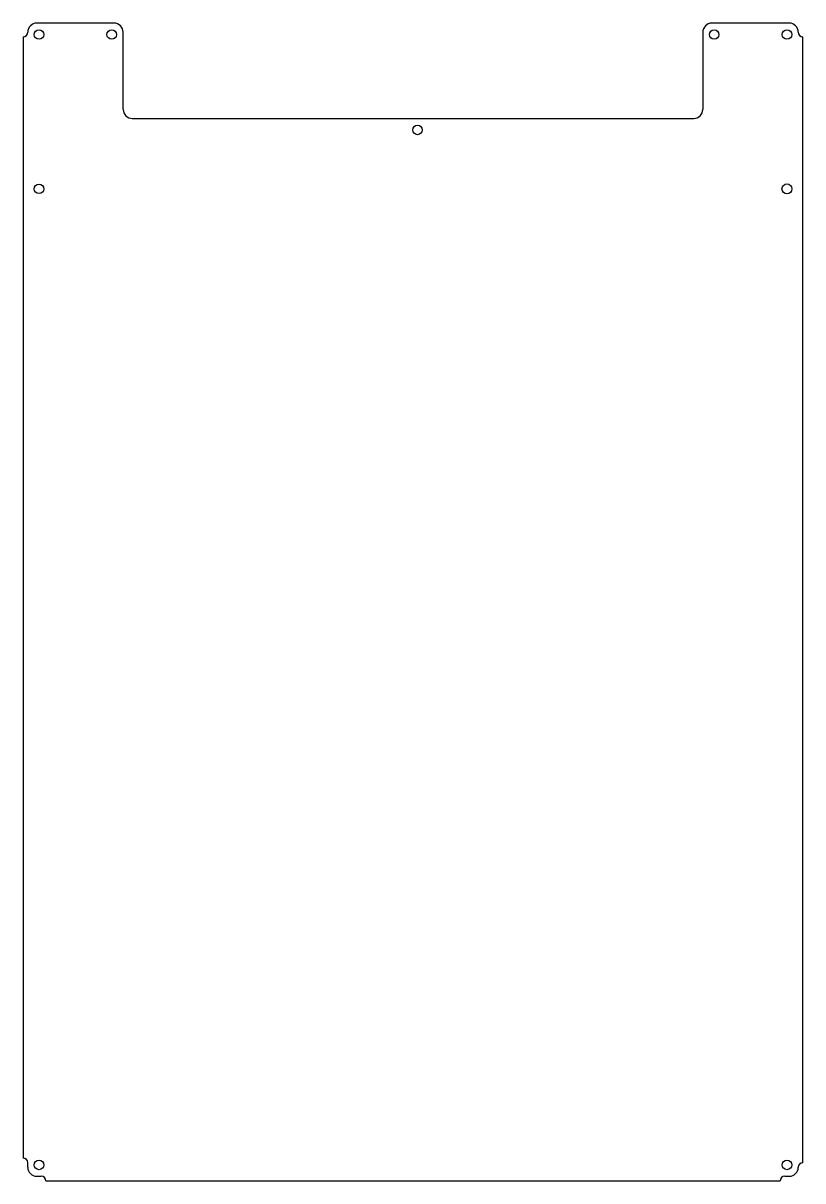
# Model space of a CAD drawing. Extents: x -3.4 to 3.3, y -4.3 to 5.7.
import ezdxf

# ---------------------------------------------------------------- set-up
doc = ezdxf.new("R2010")
doc.units = 0
doc.layers.add('VISIBLE', color=7, linetype='CONTINUOUS')

msp = doc.modelspace()

# ---------------------------------------------------------------- linework, layer by layer
at = {"layer": 'VISIBLE'}
for p, q in [((-2.63, 5.687), (-3.299, 5.687)), ((3.221, 5.687), (2.551, 5.687)), ((-3.417, 5.569), (-3.417, -4.151)), ((-2.551, 4.939), (-2.551, 5.608)), ((2.472, 5.608), (2.472, 4.939)), ((3.339, -4.191), (3.339, 5.569)), ((-2.472, 4.86), (2.394, 4.86)), ((-3.378, -4.23), (-3.378, -4.191)), ((-3.26, -4.309), (-3.299, -4.309)), ((3.221, -4.309), (3.182, -4.309)), ((-3.22, -4.348), (3.143, -4.348))]:
    msp.add_line(p, q, dxfattribs=at)
for centre, radius in [((-3.28, 5.588), 0.0413), ((-2.65, 5.588), 0.0413), ((2.571, 5.588), 0.0413), ((3.202, 5.588), 0.0413), ((0, 4.761), 0.0413), ((-3.28, 4.25), 0.0413), ((3.202, 4.25), 0.0433), ((-3.28, -4.21), 0.0413), ((3.202, -4.21), 0.0413)]:
    msp.add_circle(centre, radius, dxfattribs=at)
for centre, radius, start, end in [((-3.299, 5.608), 0.0787, 90, 180), ((-2.63, 5.608), 0.0787, 0, 90), ((2.551, 5.608), 0.0787, 90, 180), ((3.221, 5.608), 0.0787, 0, 90), ((-3.417, 5.608), 0.0394, 270, 0), ((3.339, 5.608), 0.0394, 180, 270), ((-2.472, 4.939), 0.0787, 180, 270), ((2.394, 4.939), 0.0787, 270, 0), ((-3.417, -4.191), 0.0394, 0, 90), ((3.339, -4.23), 0.0394, 90, 180), ((-3.299, -4.23), 0.0787, 180, 270), ((-3.26, -4.348), 0.0394, 0, 90), ((3.182, -4.348), 0.0394, 90, 180), ((3.221, -4.23), 0.0787, 270, 0)]:
    msp.add_arc(centre, radius, start, end, dxfattribs=at)

doc.saveas('drawing.dxf')
